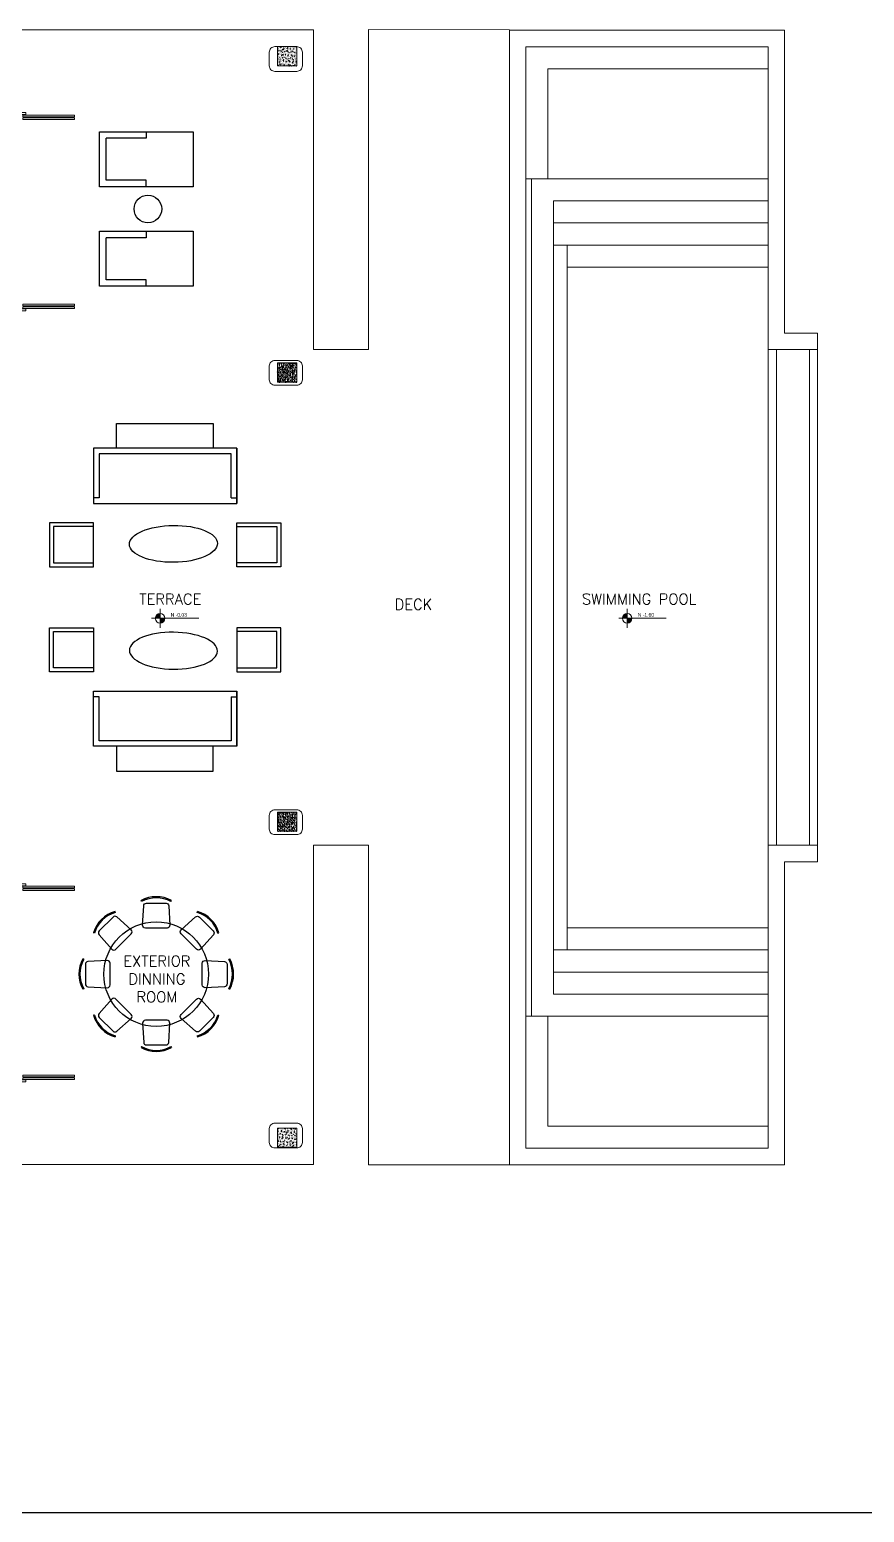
# Model space of a CAD drawing. Header units: metres. Extents: x -232 to 581, y 30 to 789.
# Drawn here: x 120.06 to 135.23, y 443.78 to 470.7 of the extents above; entities that cross this region are included whole.
import ezdxf

# ---------------------------------------------------------------- set-up
doc = ezdxf.new("R2010")
doc.units = ezdxf.units.M
for name, color, linetype in [('_electricos-Leyenda', 7, 'Continuous'), ('HATCH', 8, 'Continuous'), ('MOBILIARIOS', 252, 'Continuous')]:
    doc.layers.add(name, color=color, linetype=linetype)
for name, color, linetype, lineweight in [('A-DOOR', 35, 'Continuous', 5), ('A-WALL', 250, 'Continuous', 20), ('baños', 140, 'Continuous', 0), ('Columnas', 7, 'Continuous', 18), ('SE-2', 252, 'Continuous', 9), ('textos', 7, 'Continuous', 0)]:
    doc.layers.add(name, color=color, linetype=linetype, lineweight=lineweight)
doc.layers.add('PISO', color=7, linetype='Continuous', lineweight=5, true_color=0xe6e6e6)
doc.layers.add('pisos', color=253, linetype='Continuous', lineweight=0, transparency=0.1)
doc.styles.add('ESC100-2mm', font='arial.ttf', dxfattribs={"height": 0.15})
doc.styles.get("Standard").update_dxf_attribs({"font": 'arial.ttf'})
pattern_1 = [(50, (109.59505, -7.243447), (0.058299094, -0.005100507), [0.006096, -0.067056]), (355, (109.59505, -7.24345), (-0.011277895, 0.06113819), [0.0048768, -0.053644987]), (100.451445, (109.59991, -7.24387), (0.0470212, 0.05603768), [0.005180803, -0.056988878]), (46.1842, (109.59505, -7.22719), (0.086745293, -0.013453545), [0.009144, -0.100584]), (96.63556, (109.60228, -7.22831), (0.07596932, 0.07917636), [0.00777121, -0.085483395]), (351.18415, (109.59505, -7.22719), (0.07596932, 0.07917636), [0.00731519, -0.080467114]), (21, (109.60318, -7.231255), (0.048516605, -0.032724863), [0.006096, -0.067056]), (326, (109.60318, -7.231255), (0.01977665, 0.05894015), [0.0048768, -0.0536448]), (71.451445, (109.607223, -7.23398), (0.068293254, 0.026215286), [0.005180803, -0.05698878]), (37.5, (109.595052, -7.243447), (0.000988353, 0.0270576124), [0, -0.05299456, 0, -0.0544576, 0, -0.053848]), (7.5, (109.595052, -7.243447), (0.021382292, 0.032057784), [0, -0.03104896, 0, -0.05177536, 0, -0.0205232]), (327.5, (109.576927, -7.243447), (0.0433889905, -0.001833198), [0, -0.02032, 0, -0.0633984, 0, -0.0841248]), (317.5, (109.5688, -7.243447), (0.047401338, 0.008136477), [0, -0.026416, 0, -0.04210304, 0, -0.0597408])]

# ---------------------------------------------------------------- blocks, each defined once
blk = doc.blocks.new('A$C19a6c55b')
at = {"layer": 'A-DOOR'}
for points in [[(0, 3.563), (0.155, 3.563), (0.155, 3.6), (0, 3.6)], [(0.101, 3.525), (1.036, 3.525), (1.036, 3.555), (0.101, 3.555)], [(0.101, 3.477), (1.036, 3.477), (1.036, 3.508), (0.101, 3.508)], [(0, 0.037), (0.155, 0.037), (0.155, 0), (0, 0)], [(0.101, 0.123), (1.036, 0.123), (1.036, 0.092), (0.101, 0.092)], [(0.101, 0.075), (1.036, 0.075), (1.036, 0.045), (0.101, 0.045)]]:
    blk.add_lwpolyline(points, close=True, dxfattribs=at)
blk = doc.blocks.new('20.03.2026 LN 09 PRIMER NIVEL ARQ')
at = {"layer": 'HATCH'}
h = blk.add_hatch(dxfattribs=at)
h.set_pattern_fill('AR-CONC', color=1, scale=0.00032)
h.set_pattern_definition(pattern_1)
h.paths.add_polyline_path([(20.764, -42.845), (21.114, -42.845), (21.114, -42.495), (20.764, -42.495)])
h = blk.add_hatch(dxfattribs=at)
h.set_pattern_fill('AR-CONC', color=1, scale=0.00032)
h.set_pattern_definition(pattern_1)
h.paths.add_polyline_path([(20.764, -48.588), (21.114, -48.588), (21.114, -48.238), (20.764, -48.238)])
h = blk.add_hatch(dxfattribs=at)
h.set_pattern_fill('AR-CONC', color=1, scale=0.00032)
h.set_pattern_definition(pattern_1)
h.paths.add_polyline_path([(20.764, -56.742), (21.114, -56.742), (21.114, -56.392), (20.764, -56.392)])
h = blk.add_hatch(dxfattribs=at)
h.set_pattern_fill('AR-CONC', color=1, scale=0.00032)
h.set_pattern_definition(pattern_1)
h.paths.add_polyline_path([(20.764, -62.48), (21.114, -62.48), (21.114, -62.13), (20.764, -62.13)])
at = {"layer": 'textos', "transparency": 33554534}
h = blk.add_hatch(color=1, dxfattribs=at)
h.dxf.hatch_style = 1
h.paths.add_polyline_path([(18.629, -52.788, 0.414214), (18.542, -52.875), (18.629, -52.875)])
h.paths.add_polyline_path([(18.715, -52.875), (18.629, -52.875), (18.629, -52.961, 0.414214)])
h = blk.add_hatch(color=1, dxfattribs=at)
h.dxf.hatch_style = 1
h.paths.add_polyline_path([(27.116, -52.788, 0.414214), (27.029, -52.875), (27.116, -52.875)])
h.paths.add_polyline_path([(27.202, -52.875), (27.116, -52.875), (27.116, -52.961, 0.414214)])
at = {"layer": 'A-WALL', "color": 1}
for points in [[(21.114, -42.495), (20.714, -42.495, 0.414214), (20.614, -42.595), (20.614, -42.845, 0.414214), (20.714, -42.945), (21.114, -42.945, 0.414214), (21.214, -42.845), (21.214, -42.595, 0.414214)], [(21.114, -48.193), (20.714, -48.193, 0.414214), (20.614, -48.293), (20.614, -48.543, 0.414214), (20.714, -48.643), (21.114, -48.643, 0.414214), (21.214, -48.543), (21.214, -48.293, 0.414214)], [(21.114, -56.353), (20.714, -56.353, 0.414214), (20.614, -56.453), (20.614, -56.703, 0.414214), (20.714, -56.803), (21.114, -56.803, 0.414214), (21.214, -56.703), (21.214, -56.453, 0.414214)], [(21.114, -62.041), (20.714, -62.041, 0.414214), (20.614, -62.141), (20.614, -62.391, 0.414214), (20.714, -62.491), (21.114, -62.491, 0.414214), (21.214, -62.391), (21.214, -62.141, 0.414214)]]:
    blk.add_lwpolyline(points, format="xyb", close=True, dxfattribs=at)
at = {"layer": 'Columnas', "color": 1}
for points in [[(20.764, -42.845), (21.114, -42.845), (21.114, -42.495), (20.764, -42.495)], [(20.764, -48.588), (21.114, -48.588), (21.114, -48.238), (20.764, -48.238)], [(20.764, -56.742), (21.114, -56.742), (21.114, -56.392), (20.764, -56.392)], [(20.764, -62.48), (21.114, -62.48), (21.114, -62.13), (20.764, -62.13)]]:
    blk.add_lwpolyline(points, close=True, dxfattribs=at)
at = {"layer": 'MOBILIARIOS', "color": 1, "transparency": 33554684}
for p, q in [((17.529, -45.04), (17.529, -44.04)), ((17.529, -44.04), (19.229, -44.04)), ((18.379, -44.04), (18.379, -44.16)), ((19.229, -44.04), (19.229, -45.04)), ((17.649, -44.92), (17.649, -44.16)), ((18.379, -44.16), (17.649, -44.16)), ((18.379, -44.92), (17.649, -44.92)), ((18.379, -45.04), (18.379, -44.92)), ((19.229, -45.04), (17.529, -45.04)), ((17.529, -46.847), (17.529, -45.847)), ((17.529, -45.847), (19.229, -45.847)), ((17.649, -46.727), (17.649, -45.967)), ((18.379, -45.967), (17.649, -45.967)), ((18.379, -45.847), (18.379, -45.967)), ((19.229, -45.847), (19.229, -46.847)), ((18.379, -46.727), (17.649, -46.727)), ((18.379, -46.847), (18.379, -46.727)), ((19.229, -46.847), (17.529, -46.847))]:
    blk.add_line(p, q, dxfattribs=at)
at = {"layer": 'MOBILIARIOS', "color": 1, "lineweight": -2}
for p, q in [((20.022, -49.788), (17.422, -49.788)), ((17.422, -49.788), (17.422, -50.788)), ((20.022, -50.788), (20.022, -49.788)), ((20.022, -49.788), (20.022, -50.788)), ((19.922, -49.888), (17.522, -49.888)), ((17.522, -49.888), (17.522, -50.688)), ((19.922, -50.688), (19.922, -49.888)), ((17.522, -50.688), (17.422, -50.688)), ((17.422, -50.788), (20.022, -50.788)), ((19.922, -50.688), (20.022, -50.688)), ((17.422, -54.198), (20.022, -54.198)), ((17.422, -55.198), (17.422, -54.198)), ((17.522, -54.298), (17.422, -54.298)), ((17.522, -55.098), (17.522, -54.298)), ((19.922, -54.298), (19.922, -55.098)), ((19.922, -54.298), (20.022, -54.298)), ((20.022, -54.198), (20.022, -55.198)), ((20.022, -55.198), (20.022, -54.198)), ((19.922, -55.098), (17.522, -55.098)), ((20.022, -55.198), (17.422, -55.198))]:
    blk.add_line(p, q, dxfattribs=at)
at = {"layer": 'MOBILIARIOS', "color": 1}
for p, q in [((16.692, -51.209), (16.692, -51.869)), ((17.422, -51.209), (16.692, -51.209)), ((20.022, -51.209), (20.752, -51.209)), ((20.752, -51.209), (20.752, -51.869)), ((16.692, -51.869), (17.422, -51.869)), ((20.752, -51.869), (20.022, -51.869)), ((16.692, -53.777), (16.692, -53.117)), ((16.692, -53.117), (17.422, -53.117)), ((20.752, -53.117), (20.022, -53.117)), ((20.752, -53.777), (20.752, -53.117)), ((17.422, -53.777), (16.692, -53.777)), ((20.022, -53.777), (20.752, -53.777)), ((18.293, -58.019), (18.283, -58.001)), ((18.825, -58.019), (18.835, -58.001)), ((17.816, -58.216), (17.811, -58.197)), ((19.302, -58.216), (19.307, -58.197)), ((17.44, -58.593), (17.42, -58.587)), ((19.678, -58.593), (19.698, -58.587)), ((17.242, -59.069), (17.225, -59.059)), ((19.876, -59.069), (19.893, -59.059)), ((17.242, -59.602), (17.225, -59.611)), ((19.876, -59.602), (19.893, -59.611)), ((17.44, -60.078), (17.42, -60.083)), ((19.678, -60.078), (19.698, -60.083)), ((17.816, -60.455), (17.811, -60.474)), ((19.302, -60.455), (19.307, -60.474)), ((18.293, -60.652), (18.283, -60.669)), ((18.825, -60.652), (18.835, -60.669))]:
    blk.add_line(p, q, dxfattribs=at)
for points in [[(17.838, -49.338), (19.596, -49.338), (19.596, -49.788), (17.838, -49.788)], [(16.622, -51.939), (17.422, -51.939), (17.422, -51.139), (16.622, -51.139)], [(20.822, -51.939), (20.022, -51.939), (20.022, -51.139), (20.822, -51.139)], [(16.622, -53.047), (17.422, -53.047), (17.422, -53.847), (16.622, -53.847)], [(20.822, -53.047), (20.022, -53.047), (20.022, -53.847), (20.822, -53.847)], [(17.838, -55.648), (19.596, -55.648), (19.596, -55.198), (17.838, -55.198)]]:
    blk.add_lwpolyline(points, close=True, dxfattribs=at)
for points in [[(18.381, -58.048), (18.737, -58.048, -0.39805), (18.787, -58.095), (18.806, -58.445, -0.430564), (18.756, -58.498), (18.362, -58.498, -0.430564), (18.312, -58.445), (18.331, -58.095, -0.39805)], [(17.775, -58.299), (17.523, -58.551, 0.39805), (17.521, -58.619), (17.755, -58.881, 0.430564), (17.828, -58.883), (18.106, -58.604, 0.430564), (18.104, -58.531), (17.843, -58.298, 0.39805)], [(19.343, -58.299), (19.595, -58.551, -0.39805), (19.597, -58.619), (19.363, -58.881, -0.430564), (19.29, -58.883), (19.011, -58.604, -0.430564), (19.013, -58.531), (19.275, -58.298, -0.39805)], [(17.272, -59.158), (17.272, -59.513, 0.39805), (17.319, -59.563), (17.669, -59.582, 0.430564), (17.722, -59.532), (17.722, -59.138, 0.430564), (17.669, -59.088), (17.319, -59.108, 0.39805)], [(19.846, -59.158), (19.846, -59.513, -0.39805), (19.799, -59.563), (19.449, -59.582, -0.430564), (19.396, -59.532), (19.396, -59.138, -0.430564), (19.449, -59.088), (19.799, -59.108, -0.39805)], [(17.523, -60.12), (17.775, -60.371, 0.39805), (17.843, -60.373), (18.104, -60.139, 0.430564), (18.106, -60.067), (17.828, -59.788, 0.430564), (17.755, -59.79), (17.521, -60.051, 0.39805)], [(19.595, -60.12), (19.343, -60.371, -0.39805), (19.275, -60.373), (19.013, -60.139, -0.430564), (19.011, -60.067), (19.29, -59.788, -0.430564), (19.363, -59.79), (19.597, -60.051, -0.39805)], [(18.381, -60.622), (18.737, -60.622, 0.39805), (18.787, -60.575), (18.806, -60.225, 0.430564), (18.756, -60.172), (18.362, -60.172, 0.430564), (18.312, -60.225), (18.331, -60.575, 0.39805)]]:
    blk.add_lwpolyline(points, format="xyb", close=True, dxfattribs=at)
at = {"layer": 'MOBILIARIOS', "color": 1, "transparency": 33554684}
blk.add_circle((18.408, -45.443), 0.25, dxfattribs=at)
at = {"layer": 'MOBILIARIOS', "color": 1}
blk.add_circle((18.559, -59.335), 0.95, dxfattribs=at)
for centre, radius, start, end in [((18.559, -58.498), 0.569, 60.9454, 119.0546), ((18.559, -58.498), 0.549, 60.9454, 119.0546), ((17.967, -58.743), 0.569, 105.9454, 164.0546), ((17.967, -58.743), 0.549, 105.9454, 164.0546), ((19.151, -58.743), 0.549, 15.9454, 74.0546), ((19.151, -58.743), 0.569, 15.9454, 74.0546), ((17.722, -59.335), 0.569, 150.9454, 209.0546), ((17.722, -59.335), 0.549, 150.9454, 209.0546), ((19.396, -59.335), 0.549, 330.9454, 29.0546), ((19.396, -59.335), 0.569, 330.9454, 29.0546), ((17.967, -59.927), 0.569, 195.9454, 254.0546), ((17.967, -59.927), 0.549, 195.9454, 254.0546), ((19.151, -59.927), 0.549, 285.9454, 344.0546), ((19.151, -59.927), 0.569, 285.9454, 344.0546), ((18.559, -60.172), 0.569, 240.9454, 299.0546), ((18.559, -60.172), 0.549, 240.9454, 299.0546)]:
    blk.add_arc(centre, radius, start, end, dxfattribs=at)
at = {"layer": 'MOBILIARIOS', "color": 1, "lineweight": -2}
blk.add_ellipse((18.872, -51.523), major_axis=(0.8, 0.008), ratio=0.419259, dxfattribs=at)
at = {"layer": 'MOBILIARIOS', "color": 1, "lineweight": -2, "extrusion": (0, 0, -1)}
blk.add_ellipse((18.872, -53.463), major_axis=(0.8, -0.008), ratio=0.419259, dxfattribs=at)
at = {"layer": 'PISO', "color": 1}
for p, q in [((11.539, -42.193), (21.414, -42.193)), ((21.414, -42.193), (21.414, -47.993)), ((22.414, -42.186), (22.414, -47.993)), ((24.976, -42.193), (22.414, -42.186)), ((25.676, -42.897), (29.676, -42.897)), ((25.676, -42.897), (25.676, -44.897)), ((25.276, -44.897), (29.676, -44.897)), ((25.376, -60.097), (25.376, -44.897)), ((25.776, -59.697), (25.776, -45.297)), ((29.676, -45.297), (25.776, -45.297)), ((29.676, -45.697), (25.776, -45.697)), ((29.676, -46.097), (25.776, -46.097)), ((26.026, -46.097), (26.026, -58.897)), ((29.676, -46.497), (26.026, -46.497)), ((21.414, -47.993), (22.414, -47.993)), ((29.676, -47.997), (29.676, -56.997)), ((29.826, -47.997), (29.826, -56.997)), ((30.426, -47.997), (30.426, -56.997)), ((30.576, -47.997), (30.576, -56.997)), ((21.414, -56.993), (21.414, -62.793)), ((21.414, -56.993), (22.414, -56.993)), ((22.414, -56.993), (22.414, -62.797)), ((29.676, -58.497), (26.026, -58.497)), ((29.676, -58.897), (25.776, -58.897)), ((29.676, -59.297), (25.776, -59.297)), ((29.676, -59.697), (25.776, -59.697)), ((25.276, -60.097), (29.676, -60.097)), ((25.676, -62.097), (25.676, -60.097)), ((25.676, -62.097), (29.676, -62.097)), ((11.539, -62.793), (21.414, -62.793)), ((24.976, -62.797), (22.414, -62.797))]:
    blk.add_line(p, q, dxfattribs=at)
at = {"layer": 'pisos', "color": 1}
blk.add_lwpolyline([(30.576, -56.994), (29.676, -56.994), (29.676, -62.497), (25.276, -62.497), (25.276, -42.497), (29.676, -42.497), (29.676, -47.997), (30.576, -47.997), (30.576, -47.697), (29.976, -47.697), (29.976, -42.197), (24.976, -42.197), (24.976, -62.797), (29.976, -62.797), (29.976, -57.294), (30.576, -57.294), (30.576, -56.994)], dxfattribs=at)
at = {"layer": 'textos', "color": 1}
for p, q in [((18.629, -52.701), (18.629, -53.049)), ((27.116, -52.701), (27.116, -53.049)), ((18.475, -52.875), (19.336, -52.875)), ((26.962, -52.875), (27.823, -52.875))]:
    blk.add_line(p, q, dxfattribs=at)
for centre in [(18.629, -52.875), (27.116, -52.875)]:
    blk.add_circle(centre, 0.0865, dxfattribs=at)
at = {"layer": 'SE-2', "color": 1, "xscale": -1, "rotation": 180}
blk.add_blockref('A$C19a6c55b', (16.036, -43.693), dxfattribs=at)
at = {"layer": 'SE-2', "color": 1}
blk.add_blockref('A$C19a6c55b', (16.036, -61.293), dxfattribs=at)
at = {"layer": 'baños', "color": 1, "linetype": 'Continuous'}
for tag in ['MATERIAL', 'PRODUCT', 'TRADENAME', 'MODELNUMBER']:
    blk.add_attdef(tag, (-12.061, -62.071), '', height=0.0000254, rotation=359.9999, dxfattribs=at)
at = {"layer": 'textos', "color": 1, "char_height": 0.195, "attachment_point": 7}
for s, insert, width in [('{\\Fromans|c0; TERRACE}', (18.117, -52.624), 3.40488), ('{\\Fromans|c0; SWIMMING POOL}', (26.159, -52.624), 3.80488), ('{\\Fromans|c0; DECK}', (22.757, -52.719), 3.40488), ('\\pxqc;{\\Fromans|c0;EXTERIOR\\PDINNING \\PROOM}', (16.869, -59.846), 3.40488)]:
    blk.add_mtext(s, dxfattribs=dict(at, insert=insert, width=width))
at = {"layer": 'textos', "color": 1, "char_height": 0.065, "attachment_point": 1, "style": 'ESC100-2mm'}
for s, insert in [('{\\Ftxt|c0;N -0.03}', (18.822, -52.779)), ('{\\Ftxt|c0;N -1.60}', (27.309, -52.779))]:
    blk.add_mtext_dynamic_manual_height_columns(s, width=2.21694, gutter_width=0.5, heights=[0], dxfattribs=dict(at, insert=insert))

msp = doc.modelspace()

# ---------------------------------------------------------------- linework, layer by layer
at = {"layer": '_electricos-Leyenda'}
msp.add_line((23.375, 443.777), (581.349, 443.777), dxfattribs=at)

# ---------------------------------------------------------------- block references
at = {"color": 1}
msp.add_blockref('20.03.2026 LN 09 PRIMER NIVEL ARQ', (103.802, 512.885), dxfattribs=at)

doc.saveas('drawing.dxf')
